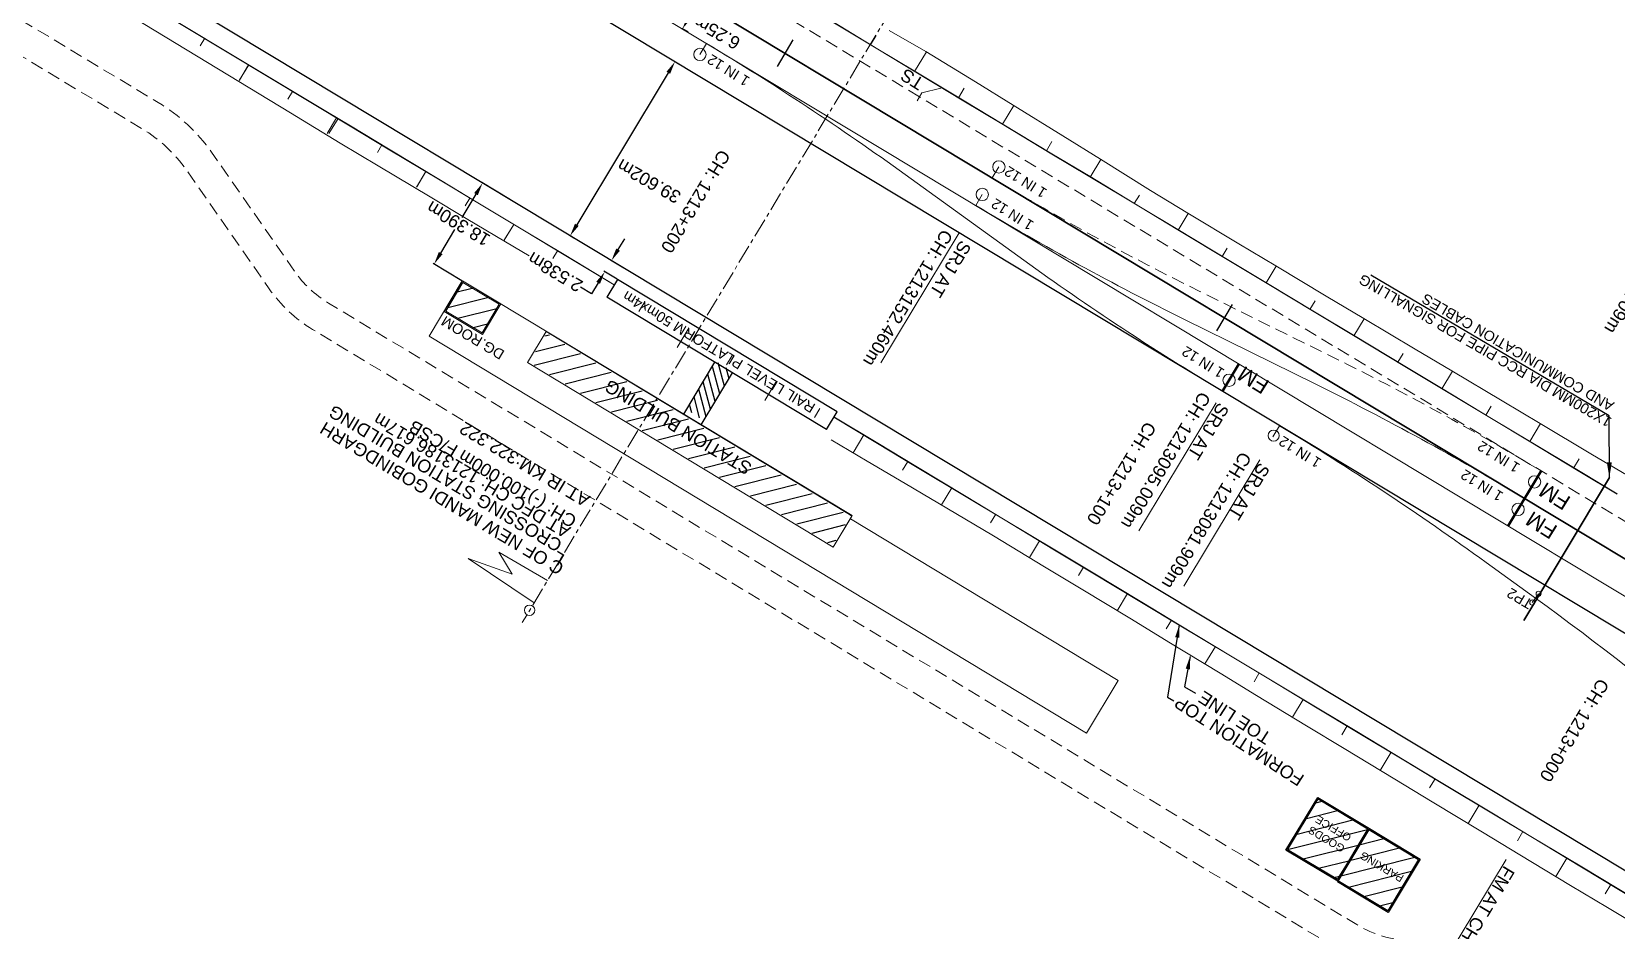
# Model space of a CAD drawing. Header units: metres. Extents: x 618805 to 628804, y 3390925 to 3396999.
# Drawn here: x 626296 to 626605, y 3392303.7 to 3392478.9 of the extents above; entities that cross this region are included whole.
import ezdxf
from ezdxf.enums import TextEntityAlignment as Align

# ---------------------------------------------------------------- set-up
doc = ezdxf.new("R2010")
doc.units = ezdxf.units.M
doc.header["$MEASUREMENT"] = 0
for name, pattern in [('CENTER', [2, 1.25, -0.25, 0.25, -0.25]), ('CENTER2', [1.125, 0.75, -0.125, 0.125, -0.125]), ('DASHED', [0.75, 0.5, -0.25]), ('HIDDEN', [0.375, 0.25, -0.125])]:
    doc.linetypes.add(name, pattern=pattern)
doc.layers.get('Defpoints').update_dxf_attribs({"lineweight": 0})
for name, color, linetype, lineweight in [('A-HATCH 1', 8, 'Continuous', 5), ('C-ALIG-DG-LINE', 1, 'CENTER2', 70), ('C-ALIG-LABL-DG', 1, 'Continuous', 25), ('Cardinal_Leader', 10, 'Continuous', 0), ("NEW MANDI GOBINDPUR CROSSING STN. SRJ's", 10, 'Continuous', 0), ('NEW MANDI GOBINDPUR LOOP LINES', 1, 'Continuous', 0), ('PROPOSED DFCC TOE LINE', 239, 'Continuous', 0), ('PROPOSED DFCC TOE SLOPES', 239, 'Continuous', 0), ('PROPOSED DFCC TRACK', 1, 'Continuous', 0), ('PROPOSED FEATURES', 1, 'Continuous', 0), ('PROPOSED FORMATION LINE - PLAN', 187, 'Continuous', 0), ('Proposed TPTC Chainages', 10, 'Continuous', 0), ('Station Building', 10, 'Continuous', 13)]:
    doc.layers.add(name, color=color, linetype=linetype, lineweight=lineweight)
for name, color, linetype in [('Dimension', 10, 'Continuous'), ('PROPOSED ROADS', 10, 'DASHED'), ('Signalling cable pipes', 234, 'Continuous')]:
    doc.layers.add(name, color=color, linetype=linetype)
doc.styles.add('AA_ARIAL', font='arial.ttf')
doc.styles.add('ARIAL', font='arial.ttf')
doc.styles.get("Standard").update_dxf_attribs({"font": 'arial.ttf'})
doc.styles.add('Style-Arial', font='arial.ttf')
doc.dimstyles.new('ISO-25', dxfattribs={"dimtxt": 2.5, "dimasz": 2.5, "dimexe": 1.25, "dimexo": 0.625, "dimtad": 1, "dimtxsty": 'Standard', "dimcen": 2.5, "dimadec": 0, "dimazin": 0, "dimtfac": 1, "dimtmove": 0, "dimatfit": 3, "dimfxl": 1, "dimarcsym": 0})
doc.dimstyles.get("Standard").update_dxf_attribs({"dimtxt": 2.5, "dimasz": 2.5, "dimexe": 0.18, "dimexo": 0.0625, "dimgap": 0.09, "dimtad": 0, "dimtih": 1, "dimtoh": 1, "dimdec": 3, "dimzin": 0, "dimdsep": 46, "dimtxsty": 'Standard', "dimcen": 0.09, "dimadec": 0, "dimazin": 0, "dimtfac": 1, "dimtdec": 3, "dimtofl": 0, "dimtmove": 0, "dimatfit": 3, "dimfxl": 1, "dimtolj": 1, "dimtzin": 0, "dimarcsym": 0})
doc.dimstyles.new('Standard$0', dxfattribs={"dimscale": 15, "dimtxt": 0.18, "dimasz": 0.18, "dimexe": 0.18, "dimexo": 0.0625, "dimgap": 0.09, "dimtad": 1, "dimtih": 1, "dimtoh": 1, "dimzin": 0, "dimdsep": 46, "dimtxsty": 'Standard', "dimcen": -0.09, "dimclrd": 256, "dimclre": 256, "dimclrt": 256, "dimadec": 0, "dimazin": 0, "dimtfac": 1, "dimtofl": 0, "dimtmove": 0, "dimatfit": 3, "dimfxl": 1, "dimtolj": 1, "dimtzin": 0, "dimlwd": -1, "dimlwe": -1, "dimarcsym": 0})
pattern_1 = [(105, (0, 0), (-1.20740728286, -0.3235238064), [])]
pattern_2 = [(194.123596035, (0, 0), (0.6100360301, -2.4244290136), [])]

# ---------------------------------------------------------------- blocks, each defined once
blk = doc.blocks.new('*D287')
at = {"layer": 'Defpoints', "color": 0, "transparency": 16777216}
for p in [(626426.15, 3392484.81), (626427.37, 3392484.08), (626424.15, 3392478.72)]:
    blk.add_point(p, dxfattribs=at)
at = {"layer": 'Dimension', "color": 0, "lineweight": -2, "transparency": 16777216}
for p, q in [((626424.21, 3392481.6), (626424.86, 3392482.67)), ((626427.26, 3392484.14), (626426.04, 3392484.87)), ((626424.04, 3392478.79), (626422.82, 3392479.52))]:
    blk.add_line(p, q, dxfattribs=at)
at = {"layer": 'Dimension', "color": 0, "transparency": 16777216}
for points in [[(626424.5, 3392482.88), (626425.22, 3392482.45), (626426.15, 3392484.81)], [(626423.86, 3392481.81), (626424.57, 3392481.38), (626422.93, 3392479.46)]]:
    blk.add_solid(points, dxfattribs=at)
at = {"layer": 'Dimension', "color": 0, "lineweight": 0, "transparency": 16777216, "insert": (626429.67, 3392478.79), "char_height": 2.5, "attachment_point": 5, "rotation": 150, "style": 'Style-Arial'}
blk.add_mtext('\\A1;6.25m', dxfattribs=at)
blk = doc.blocks.new('TerminatorOpen_0.5')
at = {"color": 0, "linetype": 'ByBlock', "lineweight": -2}
for q in [(-1, 0.25), (-1, 0), (-1, -0.25)]:
    blk.add_line((0, 0), q, dxfattribs=at)
blk = doc.blocks.new('*D260')
at = {"layer": 'Defpoints', "color": 0, "transparency": 16777216}
for p in [(626422.3, 3392472.54), (626401.05, 3392439.11), (626401.87, 3392438.61)]:
    blk.add_point(p, dxfattribs=at)
at = {"layer": 'Dimension', "color": 0, "lineweight": -2, "transparency": 16777216}
for p, q in [((626422.19, 3392472.6), (626421.37, 3392473.1)), ((626420.18, 3392470.89), (626402.34, 3392441.25)), ((626401.77, 3392438.67), (626400.94, 3392439.17))]:
    blk.add_line(p, q, dxfattribs=at)
at = {"layer": 'Dimension', "color": 0, "transparency": 16777216}
for points in [[(626419.83, 3392471.11), (626420.54, 3392470.68), (626421.47, 3392473.03)], [(626401.98, 3392441.46), (626402.7, 3392441.03), (626401.05, 3392439.11)]]:
    blk.add_solid(points, dxfattribs=at)
at = {"layer": 'Dimension', "color": 0, "lineweight": 0, "transparency": 16777216, "insert": (626416.41, 3392449.75), "char_height": 2.5, "attachment_point": 5, "rotation": 150, "style": 'Style-Arial'}
blk.add_mtext('\\A1;39.602m', dxfattribs=at)
blk = doc.blocks.new('Tick Hor')
blk.add_lwpolyline([(-0.5, 0), (0.5, 0)])
blk = doc.blocks.new('10')
at = {"layer": 'NEW MANDI GOBINDPUR LOOP LINES', "color": 1, "linetype": 'Continuous', "lineweight": 25}
for p, q in [((626410.25, 3392430.56), (626408.19, 3392427.13)), ((626451.03, 3392401.35), (626453.09, 3392404.77))]:
    blk.add_line(p, q, dxfattribs=at)
at = {"layer": 'NEW MANDI GOBINDPUR LOOP LINES', "color": 1, "linetype": 'Continuous', "lineweight": 25, "flags": 128}
for points in [[(626453.09, 3392404.77), (626410.25, 3392430.56)], [(626451.03, 3392401.35), (626408.19, 3392427.13)]]:
    blk.add_lwpolyline(points, dxfattribs=at)
blk = doc.blocks.new('*D321')
at = {"color": 0, "lineweight": -2, "transparency": 16777216}
for p, q in [((626389.43, 3392446.1), (626383.8, 3392449.47)), ((626382.67, 3392447.23), (626379.94, 3392442.65)), ((626375.8, 3392435.73), (626378.54, 3392440.31)), ((626379.95, 3392430.34), (626374.36, 3392433.68))]:
    blk.add_line(p, q, dxfattribs=at)
at = {"color": 0, "transparency": 16777216}
for points in [[(626383.03, 3392447.01), (626382.32, 3392447.44), (626383.96, 3392449.37)], [(626376.16, 3392435.52), (626375.44, 3392435.95), (626374.52, 3392433.59)]]:
    blk.add_solid(points, dxfattribs=at)
at = {"layer": 'Defpoints', "color": 0, "transparency": 16777216}
for p in [(626383.96, 3392449.37), (626389.49, 3392446.07), (626380, 3392430.31)]:
    blk.add_point(p, dxfattribs=at)
at = {"color": 0, "lineweight": 9, "transparency": 16777216, "insert": (626379.24, 3392441.48), "char_height": 2.5, "attachment_point": 5, "rotation": 149.1236}
blk.add_mtext('\\A1;18.390m', dxfattribs=at)
blk = doc.blocks.new('*D322')
at = {"color": 0, "lineweight": -2, "transparency": 16777216}
for p, q in [((626410.39, 3392436.4), (626411.68, 3392438.54)), ((626411.53, 3392432.8), (626408.94, 3392434.35)), ((626406.5, 3392429.94), (626405.21, 3392427.8)), ((626410.22, 3392430.62), (626407.63, 3392432.18)), ((626405.21, 3392427.8), (626403.06, 3392429.09))]:
    blk.add_line(p, q, dxfattribs=at)
at = {"color": 0, "transparency": 16777216}
for points in [[(626410.74, 3392436.19), (626410.03, 3392436.62), (626409.1, 3392434.26)], [(626406.86, 3392429.73), (626406.14, 3392430.16), (626407.79, 3392432.09)]]:
    blk.add_solid(points, dxfattribs=at)
at = {"layer": 'Defpoints', "color": 0, "transparency": 16777216}
for p in [(626409.1, 3392434.26), (626410.27, 3392430.59), (626411.58, 3392432.77)]:
    blk.add_point(p, dxfattribs=at)
at = {"color": 0, "lineweight": 9, "transparency": 16777216, "insert": (626398.13, 3392432.04), "char_height": 2.5, "attachment_point": 5, "rotation": 149.1236}
blk.add_mtext('\\A1;2.538m', dxfattribs=at)

msp = doc.modelspace()

# ---------------------------------------------------------------- hatches: boundary and pattern name
at = {"layer": 'A-HATCH 1', "lineweight": 25, "ltscale": 2, "true_color": 0x939598}
h = msp.add_hatch(dxfattribs=at)
h.set_pattern_fill('ANSI31', color=252, scale=20)
h.set_pattern_definition(pattern_2)
h.paths.add_polyline_path([(626387.195, 3392425.7414), (626380.1043, 3392429.9811), (626376.7829, 3392424.4263), (626383.8736, 3392420.1866)])
h = msp.add_hatch(dxfattribs=at)
h.set_pattern_fill('ANSI31', color=252, scale=10, angle=60)
h.set_pattern_definition(pattern_1)
edge = h.paths.add_edge_path()
edge.add_line((626451.0281, 3392401.3465), (626408.1904, 3392427.1329))
edge = h.paths.add_edge_path()
edge.add_line((626453.091, 3392404.7735), (626410.2533, 3392430.5599))
edge = h.paths.add_edge_path()
edge.add_line((626451.0281, 3392401.3465), (626453.091, 3392404.7735))
edge = h.paths.add_edge_path()
edge.add_line((626410.2533, 3392430.5599), (626408.1904, 3392427.1329))
h.paths.add_polyline_path([(626449.7798, 3392406.3522), (626411.9366, 3392429.189), (626410.3327, 3392426.5311), (626448.1759, 3392403.6943)], flags=9)
h = msp.add_hatch(dxfattribs=at)
h.set_pattern_fill('ANSI31', color=252, scale=20)
h.set_pattern_definition(pattern_2)
h.paths.add_polyline_path([(626452.2695, 3392378.7098), (626393.0373, 3392414.4896), (626396.4498, 3392420.1389), (626455.3653, 3392384.5504), (626455.682, 3392384.3591)])
h.paths.add_polyline_path([(626437.6796, 3392394.566), (626408.6264, 3392411.9377), (626405.9826, 3392407.5161), (626435.0358, 3392390.1443)], flags=24)
h = msp.add_hatch(dxfattribs=at)
h.set_pattern_fill('ANSI31', color=252, scale=10, angle=60)
h.set_pattern_definition(pattern_1)
h.paths.add_polyline_path([(626423.7049, 3392405.1814), (626426.7896, 3392403.3242), (626427.1323, 3392403.1178), (626431.2081, 3392409.8861), (626427.7884, 3392411.9624)])
h.paths.add_polyline_path([(626427.7884, 3392411.9624), (626431.2081, 3392409.8861), (626432.8107, 3392412.5473), (626429.3835, 3392414.6112)])
h = msp.add_hatch(dxfattribs=at)
h.set_pattern_fill('ANSI31', color=252, scale=20)
h.set_pattern_definition(pattern_2)
h.paths.add_polyline_path([(626556.5959, 3392323.4228), (626550.64, 3392313.5327), (626540.9383, 3392319.3751), (626546.8942, 3392329.2652)])
edge = h.paths.add_edge_path()
edge.add_line((626550.64, 3392313.5327), (626556.7929, 3392323.3042))
edge.add_line((626556.7929, 3392323.3042), (626566.4946, 3392317.4618))
edge.add_line((626566.4946, 3392317.4618), (626560.4614, 3392307.4432))
edge.add_line((626560.4614, 3392307.4432), (626550.7597, 3392313.2856))
h.paths.add_polyline_path([(626554.1303, 3392322.2367), (626546.7913, 3392326.6248), (626543.905, 3392321.7976), (626551.2439, 3392317.4094)], flags=24)
h.paths.add_polyline_path([(626564.3802, 3392314.2678), (626555.6414, 3392319.493), (626554.0551, 3392316.84), (626562.7939, 3392311.6148)], flags=24)

# ---------------------------------------------------------------- linework, layer by layer
at = {"color": 1}
for p, q in [((626423.1921, 3392404.3299), (626429.2794, 3392414.4383)), ((626426.6192, 3392402.2658), (626432.707, 3392412.375))]:
    msp.add_line(p, q, dxfattribs=at)
at = {"layer": 'C-ALIG-DG-LINE', "color": 1, "linetype": 'Continuous', "lineweight": -3}
msp.add_line((626550.7184, 3392313.217, 0), (626550.641, 3392313.0885, 0), dxfattribs=at)
at = {"layer": 'Cardinal_Leader', "color": 1, "linetype": 'Continuous', "lineweight": 13}
msp.add_line((626588.6414, 3392367.5742), (626589.8855, 3392369.2921), dxfattribs=at)
for centre in [(626588.6414, 3392367.5742), (626589.8855, 3392369.2921)]:
    msp.add_circle(centre, 0.5, dxfattribs=at)
at = {"layer": "NEW MANDI GOBINDPUR CROSSING STN. SRJ's", "linetype": 'CENTER', "lineweight": 15, "ltscale": 3}
msp.add_line((626463.7439, 3392483.3557), (626391.7153, 3392363.698), dxfattribs=at)
at = {"layer": "NEW MANDI GOBINDPUR CROSSING STN. SRJ's", "linetype": 'Continuous', "lineweight": 13, "flags": 128}
for points in [[(626426.3542, 3392474.4738), (626427.641, 3392476.6171)], [(626481.4125, 3392447.1671), (626480.1257, 3392445.0237)], [(626476.9016, 3392439.6695), (626461.648, 3392414.3345)], [(626529.5173, 3392410.9152), (626528.2305, 3392408.7718)], [(626526.9833, 3392406.4969), (626511.9591, 3392381.543)], [(626538.0814, 3392399.924), (626539.3683, 3392402.0674)], [(626535.5271, 3392395.4075), (626520.6757, 3392370.7405)], [(626589.0982, 3392391.0991), (626590.385, 3392393.2425)], [(626585.8749, 3392385.7444), (626587.1618, 3392387.8878)], [(626583.5459, 3392317.4792), (626562.564, 3392282.6504)]]:
    msp.add_lwpolyline(points, dxfattribs=at)
at = {"layer": "NEW MANDI GOBINDPUR CROSSING STN. SRJ's", "color": 5, "linetype": 'Continuous', "lineweight": 0, "flags": 128}
msp.add_lwpolyline([(626468.6755, 3392465.4243), (626469.6334, 3392467.0114), (626473.3322, 3392467.9259)], dxfattribs=at)
at = {"layer": "NEW MANDI GOBINDPUR CROSSING STN. SRJ's", "color": 5, "linetype": 'Continuous', "lineweight": 13, "flags": 128}
msp.add_lwpolyline([(626484.6358, 3392452.5218), (626483.349, 3392450.3784)], dxfattribs=at)
at = {"layer": "NEW MANDI GOBINDPUR CROSSING STN. SRJ's", "linetype": 'Continuous', "lineweight": 13, "const_width": 0.5, "flags": 128}
for points in [[(626531.4475, 3392414.1303), (626528.2305, 3392408.7718)], [(626587.1618, 3392387.8878), (626583.9447, 3392382.5293)]]:
    msp.add_lwpolyline(points, dxfattribs=at)
at = {"layer": "NEW MANDI GOBINDPUR CROSSING STN. SRJ's", "color": 5, "linetype": 'Continuous', "lineweight": 13, "const_width": 0.5, "flags": 128}
msp.add_lwpolyline([(626590.385, 3392393.2425), (626587.1618, 3392387.8878)], dxfattribs=at)
at = {"layer": "NEW MANDI GOBINDPUR CROSSING STN. SRJ's", "lineweight": 0}
msp.add_lwpolyline([(626394.0193, 3392367.537), (626381.1845, 3392376.1611), (626389.7264, 3392373.0831), (626387.1248, 3392377.431), (626396.6264, 3392371.8681)], dxfattribs=at)
at = {"layer": "NEW MANDI GOBINDPUR CROSSING STN. SRJ's", "linetype": 'Continuous', "lineweight": 13}
for centre in [(626426.3542, 3392474.4738), (626481.4125, 3392447.1671), (626529.5173, 3392410.9152), (626585.8749, 3392385.7444)]:
    msp.add_circle(centre, 1.2, dxfattribs=at)
at = {"layer": "NEW MANDI GOBINDPUR CROSSING STN. SRJ's", "color": 5, "linetype": 'Continuous', "lineweight": 13}
for centre in [(626484.6358, 3392452.5218), (626589.0982, 3392391.0991)]:
    msp.add_circle(centre, 1.2, dxfattribs=at)
at = {"layer": "NEW MANDI GOBINDPUR CROSSING STN. SRJ's", "color": 1, "linetype": 'Continuous', "lineweight": 13}
msp.add_circle((626538.2068, 3392400.1403), 1.08, dxfattribs=at)
at = {"layer": "NEW MANDI GOBINDPUR CROSSING STN. SRJ's", "lineweight": 0}
msp.add_circle((626393.1366, 3392366.0706), 1.0076, dxfattribs=at)
msp.add_circle((626393.1366, 3392366.0706), 1.0076, dxfattribs=at)
at = {"layer": 'NEW MANDI GOBINDPUR LOOP LINES', "linetype": 'Continuous', "lineweight": 0, "flags": 128}
msp.add_lwpolyline([(627417.0667, 3391881.0273), (625293.8938, 3393159.082)], dxfattribs=at)
at = {"layer": 'NEW MANDI GOBINDPUR LOOP LINES', "color": 5, "linetype": 'HIDDEN', "lineweight": 0, "ltscale": 10, "flags": 128}
for points in [[(626469.1545, 3392466.2179), (625389.238, 3393116.2791)], [(627352.8953, 3391934.2456), (626469.1545, 3392466.2179)]]:
    msp.add_lwpolyline(points, dxfattribs=at)
at = {"layer": 'NEW MANDI GOBINDPUR LOOP LINES', "color": 1, "linetype": 'Continuous', "lineweight": 25, "flags": 128}
msp.add_lwpolyline([(626697.7121, 3392305.0926, 0.0071249), (626612.9982, 3392357.7454), (626172.2158, 3392623.0766, 0.00737554), (626082.9785, 3392675.0158, 0.00715989)], format="xyb", dxfattribs=at)
at = {"layer": 'NEW MANDI GOBINDPUR LOOP LINES', "color": 1, "linetype": 'Continuous', "lineweight": 25}
msp.add_lwpolyline([(626670.0595, 3392277.1738), (626076.8772, 3392634.2428)], dxfattribs=at)
at = {"layer": 'NEW MANDI GOBINDPUR LOOP LINES', "linetype": 'Continuous', "lineweight": 0, "flags": 128}
for points in [[(626427.641, 3392476.6171, -0.02091954), (626466.3796, 3392451.0391), (626489.4919, 3392434.3499, 0.02091954), (626528.2305, 3392408.7718)], [(626480.1257, 3392445.0237, 0.02091954), (626520.8607, 3392422.7623), (626546.4267, 3392410.1493, -0.02091954), (626587.1618, 3392387.8878)]]:
    msp.add_lwpolyline(points, format="xyb", dxfattribs=at)
at = {"layer": 'NEW MANDI GOBINDPUR LOOP LINES', "color": 5, "linetype": 'HIDDEN', "lineweight": 0, "ltscale": 10, "flags": 128}
msp.add_lwpolyline([(626590.387, 3392393.2415, 0.02078913), (626549.9087, 3392415.3698), (626523.8272, 3392428.2501, -0.02078909), (626483.349, 3392450.3784)], format="xyb", dxfattribs=at)
at = {"layer": 'NEW MANDI GOBINDPUR LOOP LINES', "linetype": 'Continuous', "lineweight": 0}
msp.add_lwpolyline([(626539.3695, 3392402.0667, -0.02176849), (626579.6324, 3392375.3816), (626589.2634, 3392368.433, -0.04049045), (626657.5574, 3392310.2137), (626670.3929, 3392297.3403, 0.04049045), (626738.6869, 3392239.1209), (626745.4582, 3392234.2356, 0.02145454), (626785.8576, 3392207.4685)], format="xyb", dxfattribs=at)
at = {"layer": 'PROPOSED DFCC TOE LINE', "lineweight": 0, "flags": 128}
for points in [[(626393.0411, 3392435.1722), (626390.2176, 3392436.8875), (626380.7846, 3392442.4895), (626373.7446, 3392446.6695), (626363.5976, 3392452.7175), (626356.1876, 3392457.1795), (626346.4896, 3392463.0765), (626285.6984, 3392499.9811)], [(626463.2473, 3392479.1627), (626470.4233, 3392475.0607), (626480.0903, 3392469.1127), (626487.4423, 3392464.5547), (626497.0903, 3392458.5747), (626504.4433, 3392454.0167), (626514.2163, 3392447.9587), (626521.4663, 3392443.5157), (626531.4613, 3392437.5177), (626538.6163, 3392433.2267), (626548.4533, 3392427.3557), (626555.7953, 3392422.9857), (626565.8323, 3392417.0157), (626572.9893, 3392412.7687), (626582.7783, 3392406.9247), (626590.1633, 3392402.5187), (626600.0593, 3392396.6027), (626607.3303, 3392392.2577)], [(626613.2606, 3392302.1055), (626603.3426, 3392308.0725), (626596.1266, 3392312.4215), (626586.2096, 3392318.3905), (626578.9576, 3392322.7665), (626569.0956, 3392328.7395), (626561.8476, 3392333.1225), (626551.9786, 3392339.0845), (626544.6216, 3392343.5375), (626534.8856, 3392349.4685), (626527.7746, 3392353.7915), (626517.7996, 3392359.8655), (626510.5006, 3392364.3065), (626500.7016, 3392370.2405), (626493.5606, 3392374.5545), (626483.5836, 3392380.5835), (626476.2786, 3392384.9355), (626466.3786, 3392390.7825), (626458.9256, 3392395.1725), (626451.9509, 3392399.2961)]]:
    msp.add_lwpolyline(points, dxfattribs=at)
at = {"layer": 'PROPOSED DFCC TOE SLOPES', "linetype": 'Continuous', "lineweight": 0, "flags": 128}
for points in [[(626329.8022, 3392477.6154), (626328.9021, 3392476.1202)], [(626459.6287, 3392476.3292), (626460.7271, 3392478.1539)], [(626459.6287, 3392476.3292), (626460.7271, 3392478.1539)], [(626468.1964, 3392471.1721), (626470.5063, 3392475.0096)], [(626468.1966, 3392471.172), (626470.5068, 3392475.0093)], [(626338.3697, 3392472.4584), (626336.5242, 3392469.3926)], [(626338.3442, 3392472.416), (626336.5709, 3392469.4699)], [(626346.9117, 3392467.2588), (626346.0117, 3392465.7635)], [(626476.7638, 3392466.0144), (626477.8939, 3392467.8916)], [(626485.3312, 3392460.8572), (626487.5258, 3392464.503)], [(626355.4793, 3392462.1018), (626353.6338, 3392459.036)], [(626355.7851, 3392461.976), (626354.0118, 3392459.03)], [(626364.3527, 3392456.8188), (626363.4526, 3392455.3236)], [(626493.8985, 3392455.6996), (626494.9623, 3392457.4669)], [(626493.8986, 3392455.6995), (626494.9624, 3392457.4669)], [(626372.9202, 3392451.6618), (626371.0747, 3392448.596)], [(626372.8943, 3392451.6187), (626371.121, 3392448.6727)], [(626502.4665, 3392450.543), (626504.5265, 3392453.9651)], [(626502.4666, 3392450.543), (626504.5266, 3392453.9651)], [(626381.4619, 3392446.4615), (626380.5618, 3392444.9662)], [(626511.0341, 3392445.3856), (626512.0305, 3392447.0408)], [(626511.0342, 3392445.3856), (626512.0306, 3392447.0407)], [(626519.6015, 3392440.228), (626521.5503, 3392443.4653)], [(626390.0294, 3392441.3045), (626388.1839, 3392438.2387)], [(626390.0293, 3392441.3042), (626388.256, 3392438.3582)], [(626398.5968, 3392436.1471), (626397.6968, 3392434.6518)], [(626528.1688, 3392435.0707), (626529.1467, 3392436.6953)], [(626536.7361, 3392429.9133), (626538.7002, 3392433.1766)], [(626536.7364, 3392429.913), (626538.701, 3392433.1762)], [(626407.1644, 3392430.99), (626405.3189, 3392427.9243)], [(626415.478, 3392426.0431), (626414.4452, 3392424.3275)], [(626415.4781, 3392426.043), (626414.4453, 3392424.3274)], [(626545.3039, 3392424.756), (626546.2958, 3392426.4037)], [(626424.0457, 3392420.8859), (626421.9074, 3392417.3335)], [(626424.0457, 3392420.8858), (626421.9074, 3392417.3335)], [(626553.8715, 3392419.599), (626555.8798, 3392422.9355)], [(626553.8715, 3392419.599), (626555.8798, 3392422.9354)], [(626432.6132, 3392415.7288), (626431.5168, 3392413.9074)], [(626562.4391, 3392414.4419), (626563.4568, 3392416.1326)], [(626571.0063, 3392409.2842), (626573.0734, 3392412.7185)], [(626571.0064, 3392409.2841), (626573.0737, 3392412.7183)], [(626441.1805, 3392410.5713), (626439.0087, 3392406.9636)], [(626441.1806, 3392410.5713), (626439.0089, 3392406.9635)], [(626449.7481, 3392405.4139), (626448.6797, 3392403.6391)], [(626449.7482, 3392405.4139), (626448.6799, 3392403.639)], [(626579.5743, 3392404.1274), (626580.6172, 3392405.8598)], [(626579.5744, 3392404.1273), (626580.6173, 3392405.8598)], [(626588.1416, 3392398.9699), (626590.2475, 3392402.4684)], [(626458.3159, 3392400.2569), (626456.2187, 3392396.7729)], [(626466.8834, 3392395.0998), (626465.8581, 3392393.3964)], [(626596.7091, 3392393.8128), (626597.7697, 3392395.5751)], [(626596.7095, 3392393.8125), (626597.7705, 3392395.5746)], [(626475.4508, 3392389.9425), (626473.4444, 3392386.6094)], [(626484.0182, 3392384.785), (626483.03, 3392383.1435)], [(626484.0182, 3392384.785), (626483.03, 3392383.1435)], [(626492.5859, 3392379.628), (626490.6064, 3392376.3397)], [(626492.5861, 3392379.6279), (626490.6068, 3392376.3394)], [(626501.1536, 3392374.4707), (626500.1596, 3392372.8195)], [(626509.7207, 3392369.3131), (626507.7203, 3392365.9901)], [(626509.7208, 3392369.313), (626507.7205, 3392365.99)], [(626518.2883, 3392364.1557), (626517.2777, 3392362.4768)], [(626518.2884, 3392364.1557), (626517.2778, 3392362.4768)], [(626526.856, 3392358.9986), (626524.8087, 3392355.5974)], [(626526.856, 3392358.9986), (626524.8088, 3392355.5974)], [(626535.4237, 3392353.8415), (626534.388, 3392352.121)], [(626543.9911, 3392348.6843), (626541.8933, 3392345.1995)], [(626552.5584, 3392343.5268), (626551.501, 3392341.7702)], [(626552.5586, 3392343.5267), (626551.5013, 3392341.77)], [(626561.1262, 3392338.3699), (626559.0022, 3392334.8414)], [(626569.6936, 3392333.2127), (626568.6266, 3392331.4405)], [(626569.6939, 3392333.2125), (626568.6271, 3392331.4402)], [(626578.2613, 3392328.0551), (626576.1144, 3392324.4885)], [(626586.8286, 3392322.8977), (626585.751, 3392321.1076)], [(626595.3962, 3392317.7407), (626593.24, 3392314.1589)], [(626595.3963, 3392317.7407), (626593.2401, 3392314.1588)], [(626603.9639, 3392312.5835), (626602.8848, 3392310.7911)], [(626603.964, 3392312.5834), (626602.8851, 3392310.7909)]]:
    msp.add_lwpolyline(points, dxfattribs=at)
at = {"layer": 'PROPOSED DFCC TRACK', "color": 12, "linetype": 'Continuous', "lineweight": 30, "flags": 128}
msp.add_lwpolyline([(627424.6711, 3391883.7448), (625313.4532, 3393154.6032)], dxfattribs=at)
at = {"layer": 'PROPOSED FORMATION LINE - PLAN', "lineweight": 0, "flags": 128}
for points in [[(626353.3706, 3392463.4296), (626307.0316, 3392491.3235), (626297.0696, 3392497.3195), (626289.8346, 3392501.6755)], [(626409.6214, 3392429.5101), (626399.8547, 3392435.3894), (626392.1187, 3392440.0464), (626382.7197, 3392445.7044), (626375.7057, 3392449.9264), (626365.5847, 3392456.0184), (626358.1737, 3392460.4794), (626310.4863, 3392489.1852)], [(626605.1923, 3392388.7057), (626597.9353, 3392393.0747), (626588.0573, 3392399.0207), (626580.6903, 3392403.4557), (626570.9223, 3392409.3347), (626563.7933, 3392413.6267), (626553.7873, 3392419.6497), (626546.4673, 3392424.0557), (626536.6523, 3392429.9637), (626529.5043, 3392434.2667), (626519.5173, 3392440.2787), (626512.2333, 3392444.6637), (626502.3823, 3392450.5937), (626494.9713, 3392455.0537), (626485.2473, 3392460.9077), (626477.8363, 3392465.3687), (626468.1123, 3392471.2227), (626461.0333, 3392475.4837), (626450.9773, 3392481.5367)], [(626605.2183, 3392388.7487), (626597.9613, 3392393.1167), (626588.0833, 3392399.0637), (626580.7163, 3392403.4987), (626570.9483, 3392409.3777), (626563.8183, 3392413.6697), (626553.8133, 3392419.6927), (626546.4933, 3392424.0987), (626536.6783, 3392430.0067), (626529.5303, 3392434.3097), (626519.5433, 3392440.3217), (626512.2583, 3392444.7067), (626502.4083, 3392450.6357), (626494.9973, 3392455.0967), (626485.2733, 3392460.9507), (626477.8623, 3392465.4117), (626468.1383, 3392471.2647), (626461.0593, 3392475.5267), (626451.0033, 3392481.5797)], [(626409.6474, 3392429.5533), (626399.8806, 3392435.4325), (626392.1446, 3392440.0895), (626382.7456, 3392445.7475), (626375.7316, 3392449.9695), (626365.6106, 3392456.0615), (626358.1996, 3392460.5225), (626353.3706, 3392463.4296)], [(626622.6107, 3392301.3004), (626615.3917, 3392305.6454), (626605.4747, 3392311.6154), (626598.2567, 3392315.9604), (626588.3397, 3392321.9294), (626581.0837, 3392326.2974), (626571.2047, 3392332.2444), (626563.9487, 3392336.6124), (626554.0697, 3392342.5584), (626546.7027, 3392346.9934), (626536.9347, 3392352.8734), (626529.8057, 3392357.1644), (626519.7997, 3392363.1874), (626512.4797, 3392367.5934), (626502.6647, 3392373.5024), (626495.5167, 3392377.8054), (626485.5297, 3392383.8164), (626478.2457, 3392388.2014), (626468.3947, 3392394.1314), (626460.9837, 3392398.5924), (626452.459, 3392403.7237)], [(626622.6366, 3392301.3435), (626615.4176, 3392305.6885), (626605.5006, 3392311.6585), (626598.2826, 3392316.0035), (626588.3656, 3392321.9725), (626581.1096, 3392326.3405), (626571.2306, 3392332.2875), (626563.9746, 3392336.6555), (626554.0956, 3392342.6015), (626546.7286, 3392347.0365), (626536.9606, 3392352.9165), (626529.8316, 3392357.2075), (626519.8256, 3392363.2305), (626512.5056, 3392367.6365), (626502.6906, 3392373.5455), (626495.5426, 3392377.8485), (626485.5556, 3392383.8595), (626478.2716, 3392388.2445), (626468.4206, 3392394.1745), (626461.0096, 3392398.6355), (626452.485, 3392403.7669)]]:
    msp.add_lwpolyline(points, dxfattribs=at)
at = {"layer": 'PROPOSED ROADS', "color": 1, "linetype": 'DASHED', "lineweight": 13, "ltscale": 5, "flags": 128}
for points in [[(627397.2638, 3391852.0988), (627397.5118, 3391851.9116, -0.06070787), (627396.2642, 3391848.1195), (627395.4264, 3391846.2136), (627392.8033, 3391842.0167), (627389.027, 3391838.7492), (627384.4153, 3391836.7208, -0.20661429), (627371.139, 3391839.0238), (627284.7512, 3391888.3459, -0.0067555), (627277.8361, 3391892.4183), (627117.0867, 3391990.0353, 0.00167512), (627115.3478, 3391991.0833), (626718.0803, 3392228.7), (626602.6727, 3392296.2279, 0.11029254), (626591.049, 3392299.9476), (626576.0977, 3392301.2971, 0.01624119), (626575.2548, 3392301.3456), (626565.2773, 3392301.5957, -0.1304043), (626554.4469, 3392304.7617), (626353.9288, 3392425.9819, -0.10489044), (626347.2657, 3392432.2237), (626331.1011, 3392455.4003, 0.10547854), (626320.7359, 3392465.0874), (625860.5394, 3392741.8323)], [(627368.0095, 3391833.9079), (627281.7766, 3391883.1352, -0.0067555), (627274.7218, 3391887.2899), (627113.9724, 3391984.9068, 0.00167512), (627112.268, 3391985.9341), (626715.0253, 3392223.5359), (626599.6425, 3392291.0493, 0.11029254), (626590.5097, 3392293.9719), (626575.5584, 3392295.3214, 0.01624119), (626575.1045, 3392295.3475), (626565.127, 3392295.5976, -0.1304043), (626551.3428, 3392299.6271), (626350.8247, 3392420.8473, -0.10489044), (626342.3445, 3392428.7913), (626326.1798, 3392451.9679, 0.10547854), (626317.6438, 3392459.9456), (625857.4473, 3392736.6904)]]:
    msp.add_lwpolyline(points, format="xyb", dxfattribs=at)
at = {"layer": 'Signalling cable pipes', "lineweight": 30}
msp.add_lwpolyline([(626603.6787, 3392391.9487), (626586.9772, 3392364.0572)], dxfattribs=at)
at = {"layer": 'Station Building', "color": 1, "lineweight": 15}
for points in [[(626380.0031, 3392430.3096), (626373.5483, 3392419.5143), (626501.6932, 3392342.107), (626507.8978, 3392352.3784), (626455.6854, 3392383.9179)], [(626452.3561, 3392378.3888), (626456.0571, 3392384.5356), (626380.0661, 3392430.3044), (626376.4757, 3392424.342)], [(626452.3561, 3392378.3888), (626456.0571, 3392384.5356), (626380.0661, 3392430.3044), (626376.4757, 3392424.342)], [(626452.3474, 3392378.394), (626392.7215, 3392414.4117), (626396.3719, 3392420.4547), (626455.4842, 3392384.7473), (626455.9978, 3392384.437), (626452.3474, 3392378.394)], [(626452.3474, 3392378.394), (626392.7215, 3392414.4117), (626396.3719, 3392420.4547), (626455.4842, 3392384.7473), (626455.9978, 3392384.437), (626452.3474, 3392378.394)]]:
    msp.add_lwpolyline(points, dxfattribs=at)
for points in [[(626387.5104, 3392425.8208), (626380.0249, 3392430.2966), (626376.4675, 3392424.3469), (626383.953, 3392419.8711)], [(626387.5104, 3392425.8208), (626380.0249, 3392430.2966), (626376.4675, 3392424.3469), (626383.953, 3392419.8711)], [(626387.195, 3392425.7414), (626380.1043, 3392429.9811), (626376.7829, 3392424.4263), (626383.8736, 3392420.1866)], [(626387.195, 3392425.7414), (626380.1043, 3392429.9811), (626376.7829, 3392424.4263), (626383.8736, 3392420.1866)]]:
    msp.add_lwpolyline(points, close=True, dxfattribs=at)
at = {"layer": 'Station Building', "color": 1, "lineweight": -3, "elevation": 0, "flags": 128}
for points in [[(626556.9116, 3392323.5012), (626550.7184, 3392313.217), (626540.6227, 3392319.2967), (626546.8158, 3392329.5809)], [(626556.5959, 3392323.4228), (626550.64, 3392313.5327), (626540.9383, 3392319.3751), (626546.8942, 3392329.2652)]]:
    msp.add_lwpolyline(points, close=True, dxfattribs=at)
for points in [[(626550.64, 3392313.5327), (626556.7929, 3392323.3042), (626566.4946, 3392317.4618), (626560.4614, 3392307.4432), (626550.7597, 3392313.2856)], [(626556.9116, 3392323.5012), (626566.8103, 3392317.5402), (626560.5397, 3392307.1275), (626550.641, 3392313.0885)]]:
    msp.add_lwpolyline(points, dxfattribs=at)

# ---------------------------------------------------------------- block references
at = {"color": 6, "lineweight": 25}
msp.add_blockref('10', (0, 0), dxfattribs=at)
at = {"color": 4, "lineweight": 25}
msp.add_blockref('10', (0, 0), dxfattribs=at)
msp.add_blockref('10', (0, 0), dxfattribs=at)
msp.add_blockref('10', (0, 0), dxfattribs=at)
at = {"layer": 'C-ALIG-LABL-DG', "color": 1, "linetype": 'Continuous', "lineweight": 25, "xscale": 6, "yscale": 6, "zscale": 6, "rotation": 238.9541622295999}
for p in [(626442.924, 3392474.7182), (626528.5995, 3392423.1458)]:
    msp.add_blockref('Tick Hor', p, dxfattribs=at)

# ---------------------------------------------------------------- texts
at = {"layer": 'C-ALIG-LABL-DG', "color": 1, "lineweight": 25, "style": 'ARIAL'}
for s, p in [('CH: 1213+200', (626430.2779, 3392456.1316)), ('CH: 1213+100', (626513.3229, 3392403.0745)), ('CH: 1213+000', (626601.6289, 3392352.9869))]:
    msp.add_text(s, height=2.5, rotation=238.954162, dxfattribs=at).set_placement(p)
at = {"layer": "NEW MANDI GOBINDPUR CROSSING STN. SRJ's", "linetype": 'Continuous', "lineweight": 13, "attachment_point": 4, "rotation": 148, "line_spacing_factor": 0.60036, "style": 'Style-Arial'}
for s, insert, char_height in [('1 IN 12', (626435.7184, 3392468.9977), 2), ('1 IN 12', (626491.1021, 3392440.8796), 2), ('1 IN 12', (626528.2675, 3392412.0726), 2), ('FM', (626536.8226, 3392409.3443), 3), ('1 IN 12', (626547.1683, 3392394.5572), 2), ('1 IN 12', (626582.6366, 3392388.0284), 2), ('FM', (626593.0073, 3392381.0487), 3)]:
    msp.add_mtext(s, dxfattribs=dict(at, insert=insert, char_height=char_height))
at = {"layer": "NEW MANDI GOBINDPUR CROSSING STN. SRJ's", "color": 5, "linetype": 'Continuous', "lineweight": 13, "insert": (626621.0375, 3392445.2245), "char_height": 2.5, "width": 48.578282, "attachment_point": 4, "rotation": 238.949364, "line_spacing_factor": 0.648, "style": 'Style-Arial'}
msp.add_mtext('\\pxsm1;SRJ/FM AT \\PCH: 1213033.709m ', dxfattribs=at)
at = {"layer": "NEW MANDI GOBINDPUR CROSSING STN. SRJ's", "linetype": 'Continuous', "lineweight": 13, "char_height": 2.5, "attachment_point": 4, "line_spacing_factor": 0.648, "style": 'Style-Arial'}
for s, insert, width, rotation in [('\\pxsm1;SRJ AT \\PCH: 1213152.460m', (626476.5013, 3392438.8562), 41.550748, 238.948829), ('\\pxsm1;SRJ AT \\PCH: 1213095.009m ', (626526.7887, 3392407.2008), 35.04114, 238.948829), ('\\pxsm1;SRJ AT \\PCH: 1213081.909m ', (626534.7327, 3392395.4855), 48.578282, 238.948829), ('\\pxsm1;FM AT CH: 1212996.059m ', (626584.2736, 3392315.7937), 43.278573, 238.953949)]:
    msp.add_mtext(s, dxfattribs=dict(at, insert=insert, width=width, rotation=rotation))
at = {"layer": "NEW MANDI GOBINDPUR CROSSING STN. SRJ's", "color": 1, "attachment_point": 7, "rotation": 149.123596, "line_spacing_factor": 0.6}
for s, insert, char_height, width, style in [('DG.ROOM', (626388.437, 3392416.5908), 2, 52.724848, 'AA_ARIAL'), ('CROSSING STATION BUILDING ', (626399.7443, 3392379.4795, -4.0304), 2.5, 71.673774, 'ARIAL'), ('AT DFC CH: 1213186.617m', (626401.3445, 3392382.1794, -4.0304), 2.5, 52.25436, 'ARIAL')]:
    msp.add_mtext(s, dxfattribs=dict(at, insert=insert, char_height=char_height, width=width, style=style))
at = {"layer": "NEW MANDI GOBINDPUR CROSSING STN. SRJ's", "color": 1, "char_height": 2.5, "attachment_point": 7, "rotation": 149.123596, "line_spacing_factor": 0.6, "style": 'ARIAL'}
for s, insert in [('C OF NEW MANDI GOBINDGARH', (626400.0838, 3392374.9924, -4.0304)), ('CH: (-)100.000m F/CSB', (626402.9413, 3392384.8047, -4.0304)), ('L', (626400.1905, 3392376.7426, -4.0304))]:
    msp.add_mtext(s, dxfattribs=dict(at, insert=insert))
at = {"layer": "NEW MANDI GOBINDPUR CROSSING STN. SRJ's", "color": 7, "insert": (626405.1487, 3392388.264, -4.0304), "char_height": 2.5, "attachment_point": 7, "rotation": 149.123596, "line_spacing_factor": 0.6, "style": 'ARIAL'}
msp.add_mtext('AT IR KM:322.322', dxfattribs=at)
at = {"layer": "NEW MANDI GOBINDPUR CROSSING STN. SRJ's", "color": 5, "linetype": 'Continuous', "lineweight": 13, "attachment_point": 4, "rotation": 148, "line_spacing_factor": 0.60036, "style": 'Style-Arial'}
for s, insert, char_height in [('1 IN 12', (626585.8925, 3392393.5994), 2), ('FM', (626595.5697, 3392386.7006), 3)]:
    msp.add_mtext(s, dxfattribs=dict(at, insert=insert, char_height=char_height))
at = {"layer": 'NEW MANDI GOBINDPUR LOOP LINES', "color": 5, "linetype": 'HIDDEN', "lineweight": 30, "ltscale": 5, "attachment_point": 4, "rotation": 148, "line_spacing_factor": 0.60036, "style": 'Style-Arial'}
for s, insert, char_height in [('TS', (626469.6327, 3392468.4573), 2.5), ('1 IN 12', (626493.6579, 3392447.1859), 2)]:
    msp.add_mtext(s, dxfattribs=dict(at, insert=insert, char_height=char_height))
at = {"layer": 'PROPOSED DFCC TOE LINE', "lineweight": 0}
msp.add_text('TOE LINE', height=2.5, rotation=147.198624, dxfattribs=at).set_placement((626524.6256, 3392350.474), align=Align.RIGHT)
at = {"layer": 'PROPOSED FEATURES', "style": 'Style-Arial'}
msp.add_text('RAIL LEVEL PLATFORM 50mx4m', height=2, rotation=148.890681, dxfattribs=at).set_placement((626430.0566, 3392416.4422), align=Align.MIDDLE_CENTER)
at = {"layer": 'PROPOSED FORMATION LINE - PLAN', "lineweight": 0}
msp.add_text('FORMATION TOP', height=2.5, rotation=147.198624, dxfattribs=at).set_placement((626519.9392, 3392349.479), align=Align.RIGHT)
at = {"layer": 'Proposed TPTC Chainages', "color": 1, "lineweight": 0, "insert": (626583.9785, 3392369.6786), "char_height": 2, "attachment_point": 6, "rotation": 149.36072, "line_spacing_factor": 0.6, "style": 'ARIAL'}
msp.add_mtext('\\pxsm1;TP2', dxfattribs=at)
at = {"layer": 'Signalling cable pipes', "linetype": 'Continuous', "lineweight": 13, "style": 'Style-Arial'}
for s, p in [('1X200MM DIA RCC PIPE FOR SIGNALLING ', (626604.3164, 3392403.4325)), ('AND COMMUNICATION CABLES', (626604.7935, 3392406.519))]:
    msp.add_text(s, height=2, rotation=149.864642, dxfattribs=at).set_placement(p)
at = {"layer": 'Station Building', "color": 1, "insert": (626436.7356, 3392394.5108), "char_height": 2.5, "width": 52.724848, "attachment_point": 7, "rotation": 149.123596, "line_spacing_factor": 0.6, "style": 'AA_ARIAL'}
msp.add_mtext('STATION BUILDING ', dxfattribs=at)
at = {"layer": 'Station Building', "color": 1, "char_height": 1.5, "attachment_point": 7, "rotation": 149.123596, "line_spacing_factor": 0.6, "style": 'AA_ARIAL'}
for s, insert in [('\\pxsm1;GOODS \\POFFICE', (626553.5489, 3392322.2125)), ('\\pxsm1;PARKING', (626563.7559, 3392314.2694))]:
    msp.add_mtext(s, dxfattribs=dict(at, insert=insert))

# ---------------------------------------------------------------- dimensions: what is measured, and where the dimension line sits
at = {"color": 1, "lineweight": 9}
dim = msp.add_linear_dim(base=(626383.956, 3392449.3729), p1=(626380.0031, 3392430.3096), p2=(626389.4874, 3392446.0655), angle=239.123596, dimstyle='Standard$0', override={"dimscale": 1, "dimtxt": 2.5, "dimasz": 2.5, "dimtad": 0, "dimdec": 3, "dimpost": 'm', "dimcen": 0.09, "dimclrd": 0, "dimclre": 0, "dimclrt": 0, "dimaunit": 1, "dimadec": 4, "dimtdec": 3, "dimlwd": 65534, "dimlwe": 65534}, dxfattribs=at)
dim.commit()
dim.dimension.update_dxf_attribs({"geometry": '*D321', "text_midpoint": (626379.2372, 3392441.481)})
dim = msp.add_linear_dim(base=(626409.0983, 3392434.2607), p1=(626410.2722, 3392430.5912), p2=(626411.5813, 3392432.766), angle=58.953949, dimstyle='Standard$0', override={"dimscale": 1, "dimtxt": 2.5, "dimasz": 2.5, "dimtad": 0, "dimdec": 3, "dimpost": 'm', "dimcen": 0.09, "dimclrd": 0, "dimclre": 0, "dimclrt": 0, "dimaunit": 1, "dimadec": 4, "dimtdec": 3, "dimlwd": 65534, "dimlwe": 65534}, dxfattribs=at)
dim.commit()
dim.dimension.update_dxf_attribs({"geometry": '*D322', "text_midpoint": (626398.1291, 3392432.0364), "dimtype": 129})
at = {"layer": 'Dimension', "color": 10, "lineweight": 0}
for base, p1, p2, angle, picture, middle in [((626426.1489, 3392484.8103), (626424.1465, 3392478.7207), (626427.3698, 3392484.0754), 58.953949, '*D287', (626429.6726, 3392478.791)), ((626401.0494, 3392439.1057), (626422.2985, 3392472.5381), (626401.8747, 3392438.609), 238.953949, '*D260', (626416.413, 3392449.7467))]:
    dim = msp.add_linear_dim(base=base, p1=p1, p2=p2, angle=angle, dimstyle='Standard', override={"dimexe": 0.125, "dimexo": 0.125, "dimgap": 0.125, "dimtad": 3, "dimtih": 0, "dimtoh": 0, "dimzin": 11, "dimpost": 'm', "dimtxsty": 'Style-Arial', "dimsah": 1, "dimadec": 4, "dimazin": 3, "dimtmove": 2, "dimldrblk": 'TerminatorOpen_0.5', "dimfrac": 2, "dimtzin": 11}, dxfattribs=at)
    dim.commit()
    dim.dimension.update_dxf_attribs({"geometry": picture, "text_midpoint": middle, "dimtype": 129, "text_rotation": 150})

# ---------------------------------------------------------------- leaders
at = {"layer": 'PROPOSED DFCC TOE LINE', "lineweight": 0}
msp.add_leader([(626521.9164, 3392357.0761), (626520.843, 3392351.1708), (626522.9621, 3392349.9064)], dimstyle='ISO-25', override={"dimtxt": 3, "dimasz": 2.5, "dimgap": 0.625, "dimtad": 0, "dimdec": 3, "dimzin": 2, "dimtdec": 3}, dxfattribs=at)
at = {"layer": 'PROPOSED FORMATION LINE - PLAN', "lineweight": 0}
msp.add_leader([(626519.8256, 3392363.2305), (626517.5113, 3392349.1389), (626518.7232, 3392348.4094)], dimstyle='ISO-25', override={"dimtxt": 3, "dimasz": 2.5, "dimgap": 0.625, "dimtad": 0, "dimdec": 3, "dimzin": 2, "dimtdec": 3}, dxfattribs=at)
at = {"layer": 'Signalling cable pipes', "lineweight": 13}
msp.add_leader([(626603.6787, 3392391.9487), (626603.6585, 3392404.0201), (626557.1569, 3392431.4104)], dimstyle='Standard', override={"dimasz": 3, "dimgap": 0.25}, dxfattribs=at)

doc.saveas('drawing.dxf')
